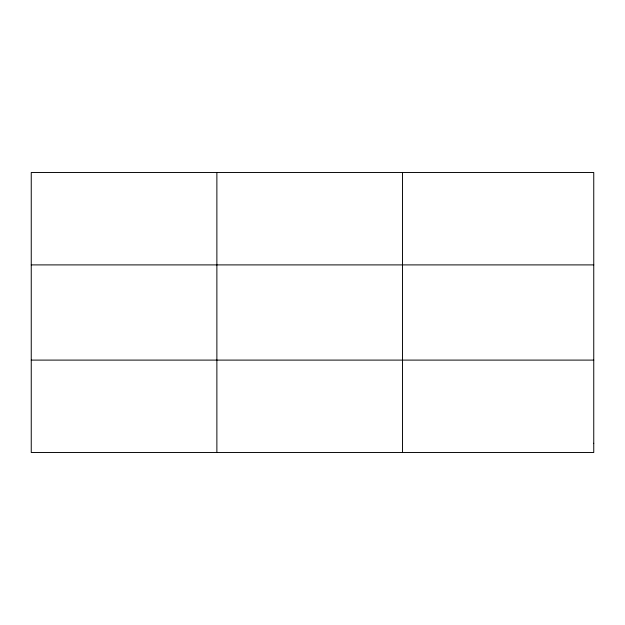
<?xml version="1.0" encoding="UTF-8"?>
<svg xmlns="http://www.w3.org/2000/svg" width="625" height="625" viewBox="0 0 625 625"><rect width="100%" height="100%" fill="white"/><g stroke="black" fill="none" stroke-linecap="round" stroke-linejoin="round"><path stroke-width="0.94" d="M216.875 172.492L216.875 452.508M402.5 172.492L402.5 452.508M31.25 264.898L593.75 264.898M31.25 360.102L593.75 360.102M593.75 443.266L593.75 452.508L31.25 452.508L31.25 172.492L593.75 172.492L593.75 443.266"/></g></svg>
